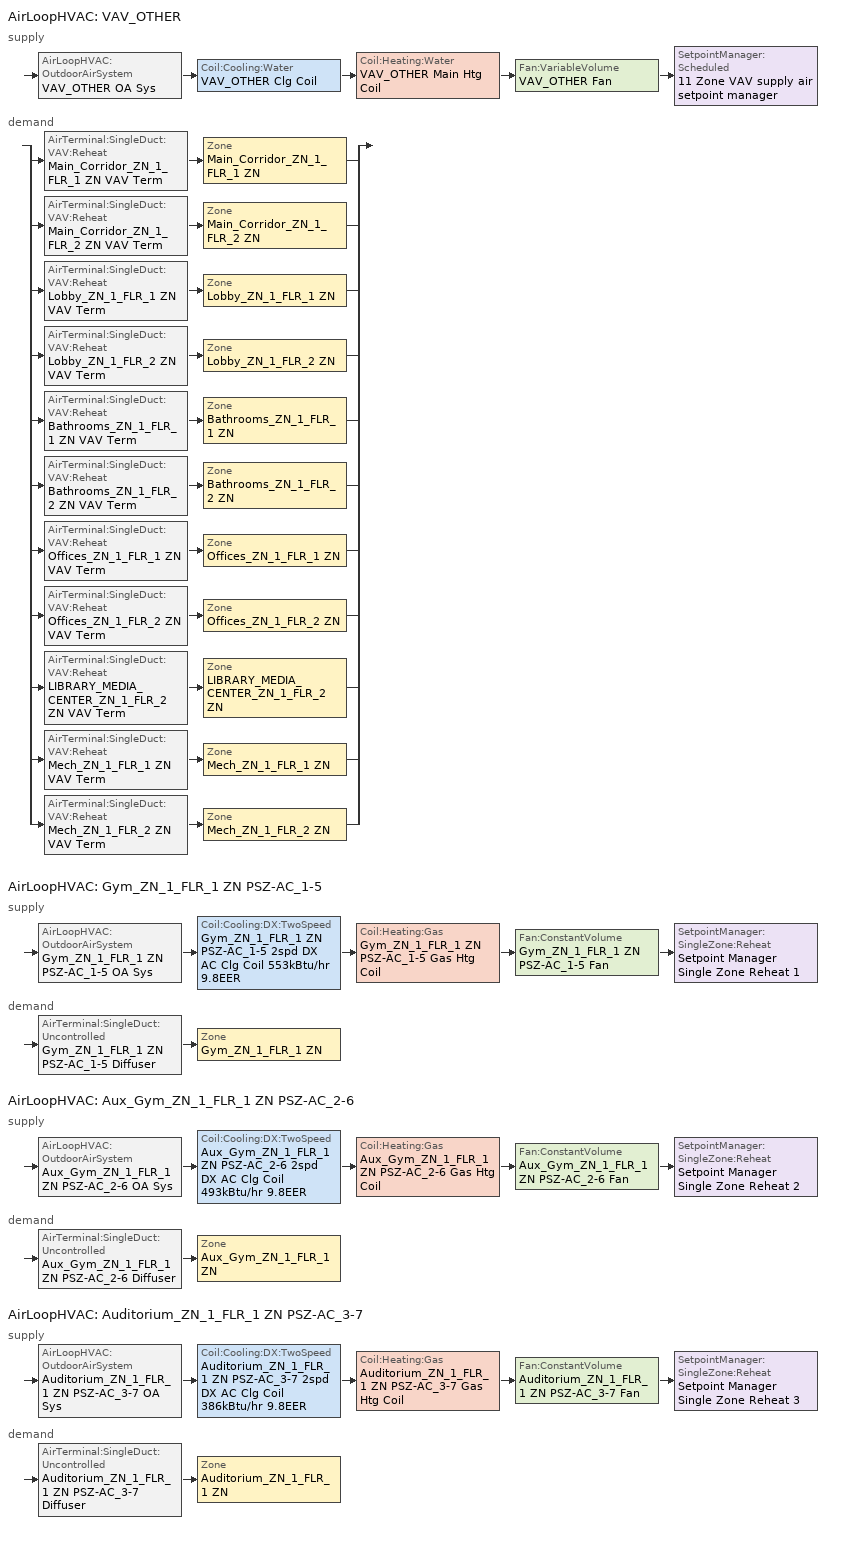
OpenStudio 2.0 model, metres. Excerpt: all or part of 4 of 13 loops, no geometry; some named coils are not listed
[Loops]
AirLoopHVAC 'VAV_OTHER'
 supply: AirLoopHVAC:OutdoorAirSystem 'VAV_OTHER OA Sys' > Coil:Cooling:Water 'VAV_OTHER Clg Coil' > Coil:Heating:Water 'VAV_OTHER Main Htg Coil' > Fan:VariableVolume 'VAV_OTHER Fan' > SetpointManager:Scheduled '11 Zone VAV supply air setpoint manager'
 demand: split
  | AirTerminal:SingleDuct:VAV:Reheat 'Main_Corridor_ZN_1_FLR_1 ZN VAV Term' > Zone 'Main_Corridor_ZN_1_FLR_1 ZN'
  | AirTerminal:SingleDuct:VAV:Reheat 'Main_Corridor_ZN_1_FLR_2 ZN VAV Term' > Zone 'Main_Corridor_ZN_1_FLR_2 ZN'
  | AirTerminal:SingleDuct:VAV:Reheat 'Lobby_ZN_1_FLR_1 ZN VAV Term' > Zone 'Lobby_ZN_1_FLR_1 ZN'
  | AirTerminal:SingleDuct:VAV:Reheat 'Lobby_ZN_1_FLR_2 ZN VAV Term' > Zone 'Lobby_ZN_1_FLR_2 ZN'
  | AirTerminal:SingleDuct:VAV:Reheat 'Bathrooms_ZN_1_FLR_1 ZN VAV Term' > Zone 'Bathrooms_ZN_1_FLR_1 ZN'
  | AirTerminal:SingleDuct:VAV:Reheat 'Bathrooms_ZN_1_FLR_2 ZN VAV Term' > Zone 'Bathrooms_ZN_1_FLR_2 ZN'
  | AirTerminal:SingleDuct:VAV:Reheat 'Offices_ZN_1_FLR_1 ZN VAV Term' > Zone 'Offices_ZN_1_FLR_1 ZN'
  | AirTerminal:SingleDuct:VAV:Reheat 'Offices_ZN_1_FLR_2 ZN VAV Term' > Zone 'Offices_ZN_1_FLR_2 ZN'
  | AirTerminal:SingleDuct:VAV:Reheat 'LIBRARY_MEDIA_CENTER_ZN_1_FLR_2 ZN VAV Term' > Zone 'LIBRARY_MEDIA_CENTER_ZN_1_FLR_2 ZN'
  | AirTerminal:SingleDuct:VAV:Reheat 'Mech_ZN_1_FLR_1 ZN VAV Term' > Zone 'Mech_ZN_1_FLR_1 ZN'
  | AirTerminal:SingleDuct:VAV:Reheat 'Mech_ZN_1_FLR_2 ZN VAV Term' > Zone 'Mech_ZN_1_FLR_2 ZN'
AirLoopHVAC 'Gym_ZN_1_FLR_1 ZN PSZ-AC_1-5'
 supply: AirLoopHVAC:OutdoorAirSystem 'Gym_ZN_1_FLR_1 ZN PSZ-AC_1-5 OA Sys' > Coil:Cooling:DX:TwoSpeed 'Gym_ZN_1_FLR_1 ZN PSZ-AC_1-5 2spd DX AC Clg Coil 553kBtu/hr 9.8EER' > Coil:Heating:Gas 'Gym_ZN_1_FLR_1 ZN PSZ-AC_1-5 Gas Htg Coil' > Fan:ConstantVolume 'Gym_ZN_1_FLR_1 ZN PSZ-AC_1-5 Fan' > SetpointManager:SingleZone:Reheat 'Setpoint Manager Single Zone Reheat 1'
 demand: AirTerminal:SingleDuct:Uncontrolled 'Gym_ZN_1_FLR_1 ZN PSZ-AC_1-5 Diffuser' > Zone 'Gym_ZN_1_FLR_1 ZN'
AirLoopHVAC 'Aux_Gym_ZN_1_FLR_1 ZN PSZ-AC_2-6'
 supply: AirLoopHVAC:OutdoorAirSystem 'Aux_Gym_ZN_1_FLR_1 ZN PSZ-AC_2-6 OA Sys' > Coil:Cooling:DX:TwoSpeed 'Aux_Gym_ZN_1_FLR_1 ZN PSZ-AC_2-6 2spd DX AC Clg Coil 493kBtu/hr 9.8EER' > Coil:Heating:Gas 'Aux_Gym_ZN_1_FLR_1 ZN PSZ-AC_2-6 Gas Htg Coil' > Fan:ConstantVolume 'Aux_Gym_ZN_1_FLR_1 ZN PSZ-AC_2-6 Fan' > SetpointManager:SingleZone:Reheat 'Setpoint Manager Single Zone Reheat 2'
 demand: AirTerminal:SingleDuct:Uncontrolled 'Aux_Gym_ZN_1_FLR_1 ZN PSZ-AC_2-6 Diffuser' > Zone 'Aux_Gym_ZN_1_FLR_1 ZN'
AirLoopHVAC 'Auditorium_ZN_1_FLR_1 ZN PSZ-AC_3-7'
 supply: AirLoopHVAC:OutdoorAirSystem 'Auditorium_ZN_1_FLR_1 ZN PSZ-AC_3-7 OA Sys' > Coil:Cooling:DX:TwoSpeed 'Auditorium_ZN_1_FLR_1 ZN PSZ-AC_3-7 2spd DX AC Clg Coil 386kBtu/hr 9.8EER' > Coil:Heating:Gas 'Auditorium_ZN_1_FLR_1 ZN PSZ-AC_3-7 Gas Htg Coil' > Fan:ConstantVolume 'Auditorium_ZN_1_FLR_1 ZN PSZ-AC_3-7 Fan' > SetpointManager:SingleZone:Reheat 'Setpoint Manager Single Zone Reheat 3'
 demand: AirTerminal:SingleDuct:Uncontrolled 'Auditorium_ZN_1_FLR_1 ZN PSZ-AC_3-7 Diffuser' > Zone 'Auditorium_ZN_1_FLR_1 ZN'
[Sizing:Zone] Zone Cooling Design Supply Air Temperature Input Method=SupplyAirTemperature; Zone Cooling Design Supply Air Temperature {C}=12.8; Zone Cooling Design Supply Air Temperature Difference {deltaC}=11.11; Zone Heating Design Supply Air Temperature Input Method=SupplyAirTemperature; Zone Heating Design Supply Air Temperature {C}=40; Zone Heating Design Supply Air Temperature Difference {deltaC}=11.11; Zone Cooling Design Supply Air Humidity Ratio {kg-H2O/kg-air}=0.0085; Zone Heating Design Supply Air Humidity Ratio {kg-H2O/kg-air}=0.008; Cooling Design Air Flow Method=DesignDay; Heating Design Air Flow Method=DesignDay; Account for Dedicated Outdoor Air System=No; Dedicated Outdoor Air System Control Strategy=NeutralSupplyAir; Dedicated Outdoor Air Low Setpoint Temperature for Design {C}=autosize; Dedicated Outdoor Air High Setpoint Temperature for Design {C}=autosize
Offices_ZN_1_FLR_1 ZN; Lobby_ZN_1_FLR_2 ZN; Main_Corridor_ZN_1_FLR_2 ZN; Main_Corridor_ZN_1_FLR_1 ZN; Lobby_ZN_1_FLR_1 ZN; Mech_ZN_1_FLR_2 ZN; Gym_ZN_1_FLR_1 ZN; Offices_ZN_1_FLR_2 ZN; Bathrooms_ZN_1_FLR_2 ZN; Aux_Gym_ZN_1_FLR_1 ZN; LIBRARY_MEDIA_CENTER_ZN_1_FLR_2 ZN; Auditorium_ZN_1_FLR_1 ZN; Mech_ZN_1_FLR_1 ZN; Bathrooms_ZN_1_FLR_1 ZN
[Zone equipment]
Offices_ZN_1_FLR_1 ZN: Offices_ZN_1_FLR_1 ZN VAV Term
Lobby_ZN_1_FLR_2 ZN: Lobby_ZN_1_FLR_2 ZN VAV Term
Main_Corridor_ZN_1_FLR_2 ZN: Main_Corridor_ZN_1_FLR_2 ZN VAV Term
Main_Corridor_ZN_1_FLR_1 ZN: Main_Corridor_ZN_1_FLR_1 ZN VAV Term
Lobby_ZN_1_FLR_1 ZN: Lobby_ZN_1_FLR_1 ZN VAV Term
Mech_ZN_1_FLR_2 ZN: Mech_ZN_1_FLR_2 ZN VAV Term
Gym_ZN_1_FLR_1 ZN: Gym_ZN_1_FLR_1 ZN PSZ-AC_1-5 Diffuser
Offices_ZN_1_FLR_2 ZN: Offices_ZN_1_FLR_2 ZN VAV Term
Bathrooms_ZN_1_FLR_2 ZN: Bathrooms_ZN_1_FLR_2 ZN VAV Term, Bathrooms_ZN_1_FLR_2 ZN Exhaust Fan
Aux_Gym_ZN_1_FLR_1 ZN: Aux_Gym_ZN_1_FLR_1 ZN PSZ-AC_2-6 Diffuser
LIBRARY_MEDIA_CENTER_ZN_1_FLR_2 ZN: LIBRARY_MEDIA_CENTER_ZN_1_FLR_2 ZN VAV Term
Auditorium_ZN_1_FLR_1 ZN: Auditorium_ZN_1_FLR_1 ZN PSZ-AC_3-7 Diffuser
Mech_ZN_1_FLR_1 ZN: Mech_ZN_1_FLR_1 ZN VAV Term
Bathrooms_ZN_1_FLR_1 ZN: Bathrooms_ZN_1_FLR_1 ZN VAV Term, Bathrooms_ZN_1_FLR_1 ZN Exhaust Fan
[SetpointManager:Scheduled]
11 Zone VAV supply air setpoint manager: Control Variable=Temperature; Schedule=Supply Air Temp - 55.04F 3
[AirLoopHVAC] Availability Schedule=SchoolSecondary HVACOperationSchd; Design Supply Air Flow Rate {m3/s}=AutoSize
Name | Availability Manager
VAV_OTHER | Availability Manager Night Cycle 4
Gym_ZN_1_FLR_1 ZN PSZ-AC_1-5 | Availability Manager Night Cycle 5
Aux_Gym_ZN_1_FLR_1 ZN PSZ-AC_2-6 | Availability Manager Night Cycle 6
Auditorium_ZN_1_FLR_1 ZN PSZ-AC_3-7 | Availability Manager Night Cycle 7
[Sizing:System] Type of Load to Size On=Sensible; Preheat Design Temperature {C}=7; Preheat Design Humidity Ratio {kg-H2O/kg-Air}=0.008; Precool Design Temperature {C}=12.8; Precool Design Humidity Ratio {kg-H2O/kg-Air}=0.008; Central Cooling Design Supply Air Temperature {C}=12.8; Sizing Option=Coincident; 100% Outdoor Air in Cooling=No; 100% Outdoor Air in Heating=No; Central Cooling Design Supply Air Humidity Ratio {kg-H2O/kg-Air}=0.0085; Central Heating Design Supply Air Humidity Ratio {kg-H2O/kg-Air}=0.008; Cooling Design Air Flow Method=DesignDay; Cooling Design Air Flow Rate {m3/s}=0; Heating Design Air Flow Method=DesignDay; Heating Design Air Flow Rate {m3/s}=0; System Outdoor Air Method=ZoneSum; Zone Maximum Outdoor Air Fraction=1; Cooling Supply Air Flow Rate Per Floor Area {m3/s-m2}=0.00996765; Cooling Fraction of Autosized Cooling Supply Air Flow Rate=1; Cooling Supply Air Flow Rate Per Unit Cooling Capacity {m3/s-W}=3.94755e-05; Heating Supply Air Flow Rate Per Floor Area {m3/s-m2}=0.00996765; Heating Fraction of Autosized Heating Supply Air Flow Rate=1; Heating Fraction of Autosized Cooling Supply Air Flow Rate=1; Heating Supply Air Flow Rate Per Unit Heating Capacity {m3/s-W}=3.15882e-05; Cooling Design Capacity Method=CoolingDesignCapacity; Cooling Design Capacity {W}=autosize; Cooling Design Capacity Per Floor Area {W/m2}=234.7; Fraction of Autosized Cooling Design Capacity=1; Heating Design Capacity Method=HeatingDesignCapacity; Heating Design Capacity {W}=autosize; Heating Design Capacity Per Floor Area {W/m2}=157; Fraction of Autosized Heating Design Capacity=1; Central Cooling Capacity Control Method=OnOff
Name | Design Outdoor Air Flow Rate {m3/s} | Minimum System Air Flow Ratio | Central Heating Design Supply Air Temperature {C}
VAV_OTHER | 4.61027 | 0.3 | 12.8
Gym_ZN_1_FLR_1 ZN PSZ-AC_1-5; Aux_Gym_ZN_1_FLR_1 ZN PSZ-AC_2-6; Auditorium_ZN_1_FLR_1 ZN PSZ-AC_3-7 | Autosize | 1 | 40
[Fan:VariableVolume]
VAV_OTHER Fan: Availability Schedule=Always On Discrete; Fan Efficiency=0.61165; Pressure Rise {Pa}=1389.92; Maximum Flow Rate {m3/s}=Autosize; Fan Power Minimum Flow Rate Input Method=Fraction; Fan Power Minimum Flow Fraction=0.2; Fan Power Minimum Air Flow Rate {m3/s}=0; Motor Efficiency=0.941; Motor In Airstream Fraction=1; Fan Power Coefficient 1=0.0013; Fan Power Coefficient 2=0.147; Fan Power Coefficient 3=0.9506; Fan Power Coefficient 4=-0.0998; Fan Power Coefficient 5=0
[Controller:OutdoorAir] Minimum Outdoor Air Flow Rate {m3/s}=Autosize; Maximum Outdoor Air Flow Rate {m3/s}=Autosize; Economizer Control Type=DifferentialEnthalpy; Economizer Control Action Type=ModulateFlow; Lockout Type=NoLockout; Minimum Limit Type=FixedMinimum; Minimum Outdoor Air Schedule=SchoolSecondary HVACOperationSchd; High Humidity Control=No; Heat Recovery Bypass Control Type=BypassWhenOAFlowGreaterThanMinimum
Name | Controller Mechanical Ventilation
VAV_OTHER OA Controller | VAV_OTHER Vent Controller
Gym_ZN_1_FLR_1 ZN PSZ-AC_1-5 OA Sys Controller | Controller Mechanical Ventilation 1
Aux_Gym_ZN_1_FLR_1 ZN PSZ-AC_2-6 OA Sys Controller | Controller Mechanical Ventilation 2
Auditorium_ZN_1_FLR_1 ZN PSZ-AC_3-7 OA Sys Controller | Controller Mechanical Ventilation 3
[Controller:MechanicalVentilation] Availability Schedule=Always On Discrete
Name | System Outdoor Air Method
VAV_OTHER Vent Controller | VentilationRateProcedure
Controller Mechanical Ventilation 1; Controller Mechanical Ventilation 2; Controller Mechanical Ventilation 3 | ZoneSum
[AirLoopHVAC:OutdoorAirSystem]
Name | Controller
VAV_OTHER OA Sys | VAV_OTHER OA Controller
Gym_ZN_1_FLR_1 ZN PSZ-AC_1-5 OA Sys | Gym_ZN_1_FLR_1 ZN PSZ-AC_1-5 OA Sys Controller
Aux_Gym_ZN_1_FLR_1 ZN PSZ-AC_2-6 OA Sys | Aux_Gym_ZN_1_FLR_1 ZN PSZ-AC_2-6 OA Sys Controller
Auditorium_ZN_1_FLR_1 ZN PSZ-AC_3-7 OA Sys | Auditorium_ZN_1_FLR_1 ZN PSZ-AC_3-7 OA Sys Controller
[AvailabilityManager:NightCycle] Control Type=CycleOnAny; Thermostat Tolerance {deltaC}=1; Cycling Run Time {s}=3600
Availability Manager Night Cycle 4; Availability Manager Night Cycle 5; Availability Manager Night Cycle 6; Availability Manager Night Cycle 7
[AirTerminal:SingleDuct:VAV:Reheat] Availability Schedule=Always On Discrete; Maximum Air Flow Rate {m3/s}=AutoSize; Zone Minimum Air Flow Input Method=Constant; Fixed Minimum Air Flow Rate {m3/s}=0; Maximum Hot Water or Steam Flow Rate {m3/s}=AutoSize; Minimum Hot Water or Steam Flow Rate {m3/s}=0; Convergence Tolerance=0.001; Damper Heating Action=Reverse; Maximum Flow per Zone Floor Area During Reheat {m3/s-m2}=0; Maximum Flow Fraction During Reheat=0.5; Maximum Reheat Air Temperature {C}=40; Control For Outdoor Air=No
Name | Constant Minimum Air Flow Fraction | Reheat Coil
Main_Corridor_ZN_1_FLR_1 ZN VAV Term | 0.348123 | Main_Corridor_ZN_1_FLR_1 ZN Rht Coil
Main_Corridor_ZN_1_FLR_2 ZN VAV Term | 0.219874 | Main_Corridor_ZN_1_FLR_2 ZN Rht Coil
Lobby_ZN_1_FLR_1 ZN VAV Term | 0.307326 | Lobby_ZN_1_FLR_1 ZN Rht Coil
Lobby_ZN_1_FLR_2 ZN VAV Term | 0.2 | Lobby_ZN_1_FLR_2 ZN Rht Coil
Bathrooms_ZN_1_FLR_1 ZN VAV Term | 0.285613 | Bathrooms_ZN_1_FLR_1 ZN Rht Coil
Bathrooms_ZN_1_FLR_2 ZN VAV Term | 0.2 | Bathrooms_ZN_1_FLR_2 ZN Rht Coil
Offices_ZN_1_FLR_1 ZN VAV Term | 0.288168 | Offices_ZN_1_FLR_1 ZN Rht Coil
Offices_ZN_1_FLR_2 ZN VAV Term | 0.202693 | Offices_ZN_1_FLR_2 ZN Rht Coil
LIBRARY_MEDIA_CENTER_ZN_1_FLR_2 ZN VAV Term | 0.7 | LIBRARY_MEDIA_CENTER_ZN_1_FLR_2 ZN Rht Coil
Mech_ZN_1_FLR_1 ZN VAV Term | 0.286002 | Mech_ZN_1_FLR_1 ZN Rht Coil
Mech_ZN_1_FLR_2 ZN VAV Term | 0.571526 | Mech_ZN_1_FLR_2 ZN Rht Coil
[SetpointManager:SingleZone:Reheat] Minimum Supply Air Temperature {C}=10; Maximum Supply Air Temperature {C}=50
Name | Control Zone
Setpoint Manager Single Zone Reheat 1 | Gym_ZN_1_FLR_1 ZN
Setpoint Manager Single Zone Reheat 2 | Aux_Gym_ZN_1_FLR_1 ZN
Setpoint Manager Single Zone Reheat 3 | Auditorium_ZN_1_FLR_1 ZN
[Fan:ConstantVolume] Availability Schedule=SchoolSecondary HVACOperationSchd; Pressure Rise {Pa}=1018.77; Maximum Flow Rate {m3/s}=AutoSize
Name | Fan Efficiency | Motor Efficiency
Gym_ZN_1_FLR_1 ZN PSZ-AC_1-5 Fan; Aux_Gym_ZN_1_FLR_1 ZN PSZ-AC_2-6 Fan | 0.6006 | 0.924
Auditorium_ZN_1_FLR_1 ZN PSZ-AC_3-7 Fan | 0.59605 | 0.917
[Coil:Heating:Gas] Availability Schedule=Always On Discrete; Gas Burner Efficiency=0.8; Nominal Capacity {W}=AutoSize; Parasitic Electric Load {W}=0; Parasitic Gas Load {W}=0
Gym_ZN_1_FLR_1 ZN PSZ-AC_1-5 Gas Htg Coil; Aux_Gym_ZN_1_FLR_1 ZN PSZ-AC_2-6 Gas Htg Coil; Auditorium_ZN_1_FLR_1 ZN PSZ-AC_3-7 Gas Htg Coil
[Coil:Cooling:DX:TwoSpeed] Availability Schedule=Always On Discrete; Rated High Speed Total Cooling Capacity {W}=Autosize; Rated High Speed Sensible Heat Ratio=Autosize; Rated High Speed Air Flow Rate {m3/s}=Autosize; Rated Low Speed Total Cooling Capacity {W}=Autosize; Rated Low Speed Sensible Heat Ratio=0.69; Condenser Type=AirCooled; High Speed Evaporative Condenser Effectiveness=0; High Speed Evaporative Condenser Air Flow Rate {m3/s}=Autosize; High Speed Evaporative Condenser Pump Rated Power Consumption {W}=Autosize; Low Speed Evaporative Condenser Effectiveness=0; Low Speed Evaporative Condenser Air Flow Rate {m3/s}=Autosize; Low Speed Evaporative Condenser Pump Rated Power Consumption {W}=Autosize; Basin Heater Capacity {W/K}=10; Basin Heater Setpoint Temperature {C}=2
Name | Rated High Speed COP {W/W} | Total Cooling Capacity Function of Temperature Curve | Total Cooling Capacity Function of Flow Fraction Curve | Energy Input Ratio Function of Temperature Curve | Energy Input Ratio Function of Flow Fraction Curve | Part Load Fraction Correlation Curve | Rated Low Speed COP {W/W} | Low Speed Total Cooling Capacity Function of Temperature Curve | Low Speed Energy Input Ratio Function of Temperature Curve
Gym_ZN_1_FLR_1 ZN PSZ-AC_1-5 2spd DX AC Clg Coil 553kBtu/hr 9.8EER | 3.73747 | PSZ-AC_CoolCLennoxStandard10Ton_TGA120S2B_CapFT 6 | AHU-1_CoolCStandard10Ton_CapFF 3 | PSZ-AC_CoolCStandard10Ton_EIRFT 6 | CoolCLennoxStandard10Ton_TGA120S2B_EIRFFF 3 | PSZ-AC_CoolCLennoxStandard10Ton_TGA120S2B_PLR 3 | 3.73747 | PSZ-AC_CoolCLennoxStandard10Ton_TGA120S2B_CapFT 7 | PSZ-AC_CoolCStandard10Ton_EIRFT 7
Aux_Gym_ZN_1_FLR_1 ZN PSZ-AC_2-6 2spd DX AC Clg Coil 493kBtu/hr 9.8EER | 3.69106 | PSZ-AC_CoolCLennoxStandard10Ton_TGA120S2B_CapFT 2 | AHU-1_CoolCStandard10Ton_CapFF 1 | PSZ-AC_CoolCStandard10Ton_EIRFT 2 | CoolCLennoxStandard10Ton_TGA120S2B_EIRFFF 1 | PSZ-AC_CoolCLennoxStandard10Ton_TGA120S2B_PLR 1 | 3.69106 | PSZ-AC_CoolCLennoxStandard10Ton_TGA120S2B_CapFT 3 | PSZ-AC_CoolCStandard10Ton_EIRFT 3
Auditorium_ZN_1_FLR_1 ZN PSZ-AC_3-7 2spd DX AC Clg Coil 386kBtu/hr 9.8EER | 3.60897 | PSZ-AC_CoolCLennoxStandard10Ton_TGA120S2B_CapFT | AHU-1_CoolCStandard10Ton_CapFF | PSZ-AC_CoolCStandard10Ton_EIRFT | CoolCLennoxStandard10Ton_TGA120S2B_EIRFFF | PSZ-AC_CoolCLennoxStandard10Ton_TGA120S2B_PLR | 3.60897 | PSZ-AC_CoolCLennoxStandard10Ton_TGA120S2B_CapFT 1 | PSZ-AC_CoolCStandard10Ton_EIRFT 1
[AirTerminal:SingleDuct:Uncontrolled] Availability Schedule=Always On Discrete; Maximum Air Flow Rate {m3/s}=AutoSize
Gym_ZN_1_FLR_1 ZN PSZ-AC_1-5 Diffuser; Aux_Gym_ZN_1_FLR_1 ZN PSZ-AC_2-6 Diffuser; Auditorium_ZN_1_FLR_1 ZN PSZ-AC_3-7 Diffuser
[Fan:ZoneExhaust] Availability Schedule=SchoolSecondary Hours_of_operation; Fan Efficiency=0.0660786; Pressure Rise {Pa}=124.544; Maximum Flow Rate {m3/s}=0.283168; System Availability Manager Coupling Mode=Decoupled
Bathrooms_ZN_1_FLR_1 ZN Exhaust Fan; Bathrooms_ZN_1_FLR_2 ZN Exhaust Fan
[Schedule:Ruleset]
Name | Default Day Schedule | Summer Design Day Schedule | Winter Design Day Schedule
SchoolSecondary HVACOperationSchd | SchoolSecondary HVACOperationSchd Default | SchoolSecondary HVACOperationSchd Summer Design Day | SchoolSecondary HVACOperationSchd Winter Design Day
Supply Air Temp - 55.04F 3 | Supply Air Temp - 55.04F Default 3
SchoolSecondary Hours_of_operation | SchoolSecondary Hours_of_operation Default | SchoolSecondary Hours_of_operation Summer Design Day | SchoolSecondary Hours_of_operation Winter Design Day
[Schedule:Day]
SchoolSecondary HVACOperationSchd Default; SchoolSecondary Hours_of_operation Default: 24, 0, 0
SchoolSecondary HVACOperationSchd Winter Design Day; SchoolSecondary HVACOperationSchd Summer Design Day; SchoolSecondary HVACOperationSchd WntrDsn|SmrDsn|Wkdy Day; SchoolSecondary Hours_of_operation Winter Design Day; SchoolSecondary Hours_of_operation Summer Design Day; SchoolSecondary Hours_of_operation WntrDsn|SmrDsn|Wkdy Day: 7, 0, 0, 21, 0, 1, 24, 0, 0
Supply Air Temp - 55.04F Default 3: 24, 0, 12.8
[Schedule:Rule] Rule Order=0; Apply Monday=Yes; Apply Tuesday=Yes; Apply Wednesday=Yes; Apply Thursday=Yes; Apply Friday=Yes; Date Specification Type=DateRange; Start Month=1; Start Day=1; End Month=12; End Day=31
Name | Schedule Ruleset | Day Schedule
Schedule Rule 87 | SchoolSecondary HVACOperationSchd | SchoolSecondary HVACOperationSchd WntrDsn|SmrDsn|Wkdy Day
Schedule Rule 99 | SchoolSecondary Hours_of_operation | SchoolSecondary Hours_of_operation WntrDsn|SmrDsn|Wkdy Day
[Curve:Biquadratic] Minimum Value of x=17; Maximum Value of x=22; Minimum Value of y=29; Maximum Value of y=46
Name | Coefficient1 Constant | Coefficient2 x | Coefficient3 x**2 | Coefficient4 y | Coefficient5 y**2 | Coefficient6 x*y
PSZ-AC_CoolCLennoxStandard10Ton_TGA120S2B_CapFT; PSZ-AC_CoolCLennoxStandard10Ton_TGA120S2B_CapFT 1; PSZ-AC_CoolCLennoxStandard10Ton_TGA120S2B_CapFT 2; PSZ-AC_CoolCLennoxStandard10Ton_TGA120S2B_CapFT 3; PSZ-AC_CoolCLennoxStandard10Ton_TGA120S2B_CapFT 6; PSZ-AC_CoolCLennoxStandard10Ton_TGA120S2B_CapFT 7 | 0.42415 | 0.04426 | -0.00042 | 0.00333 | -8e-05 | -0.00021
PSZ-AC_CoolCStandard10Ton_EIRFT; PSZ-AC_CoolCStandard10Ton_EIRFT 1; PSZ-AC_CoolCStandard10Ton_EIRFT 2; PSZ-AC_CoolCStandard10Ton_EIRFT 3; PSZ-AC_CoolCStandard10Ton_EIRFT 6; PSZ-AC_CoolCStandard10Ton_EIRFT 7 | 1.23649 | -0.02431 | 0.00057 | -0.01434 | 0.00063 | -0.00038
[Curve:Quadratic]
Name | Coefficient1 Constant | Coefficient2 x | Coefficient3 x**2 | Minimum Value of x | Maximum Value of x
AHU-1_CoolCStandard10Ton_CapFF; AHU-1_CoolCStandard10Ton_CapFF 1; AHU-1_CoolCStandard10Ton_CapFF 3 | 0.77136 | 0.34053 | -0.11088 | 0.75918 | 1.13877
CoolCLennoxStandard10Ton_TGA120S2B_EIRFFF; CoolCLennoxStandard10Ton_TGA120S2B_EIRFFF 1; CoolCLennoxStandard10Ton_TGA120S2B_EIRFFF 3 | 1.2055 | -0.32953 | 0.12308 | 0.75918 | 1.13877
PSZ-AC_CoolCLennoxStandard10Ton_TGA120S2B_PLR; PSZ-AC_CoolCLennoxStandard10Ton_TGA120S2B_PLR 1; PSZ-AC_CoolCLennoxStandard10Ton_TGA120S2B_PLR 3 | 0.771 | 0.229 | 0 | 0 | 1
[Schedule:Constant]
Always On Discrete: Value=1
